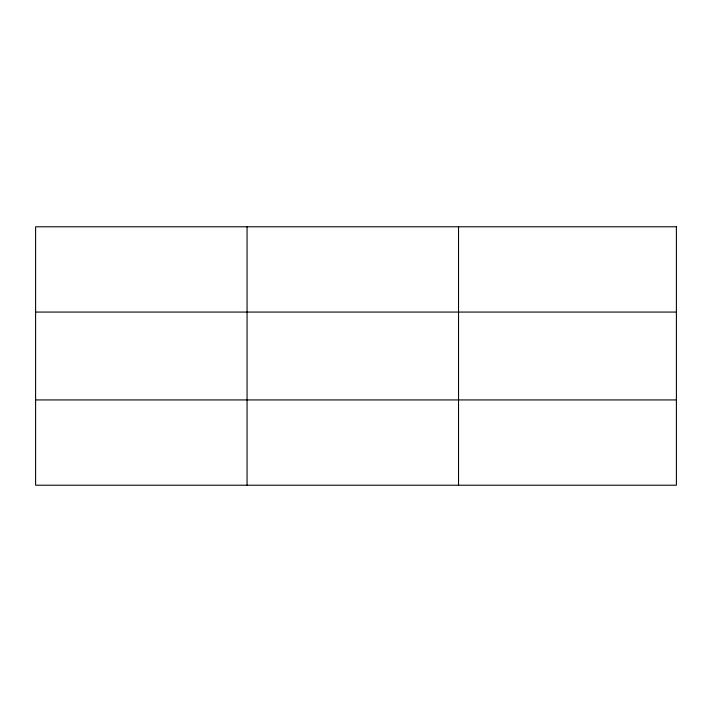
<?xml version="1.0" encoding="UTF-8"?>
<svg xmlns="http://www.w3.org/2000/svg" width="712" height="712" viewBox="0 0 712 712"><rect width="100%" height="100%" fill="white"/><g stroke="black" fill="none" stroke-linecap="round" stroke-linejoin="round"><path stroke-width="1.07" d="M247.064 485.219L247.064 226.781M458.528 485.219L458.528 226.781M35.6 312.07L676.4 312.07M35.6 399.93L676.4 399.93M676.4 226.781L676.4 485.219L35.6 485.219L35.6 226.781L676.4 226.781"/></g></svg>
